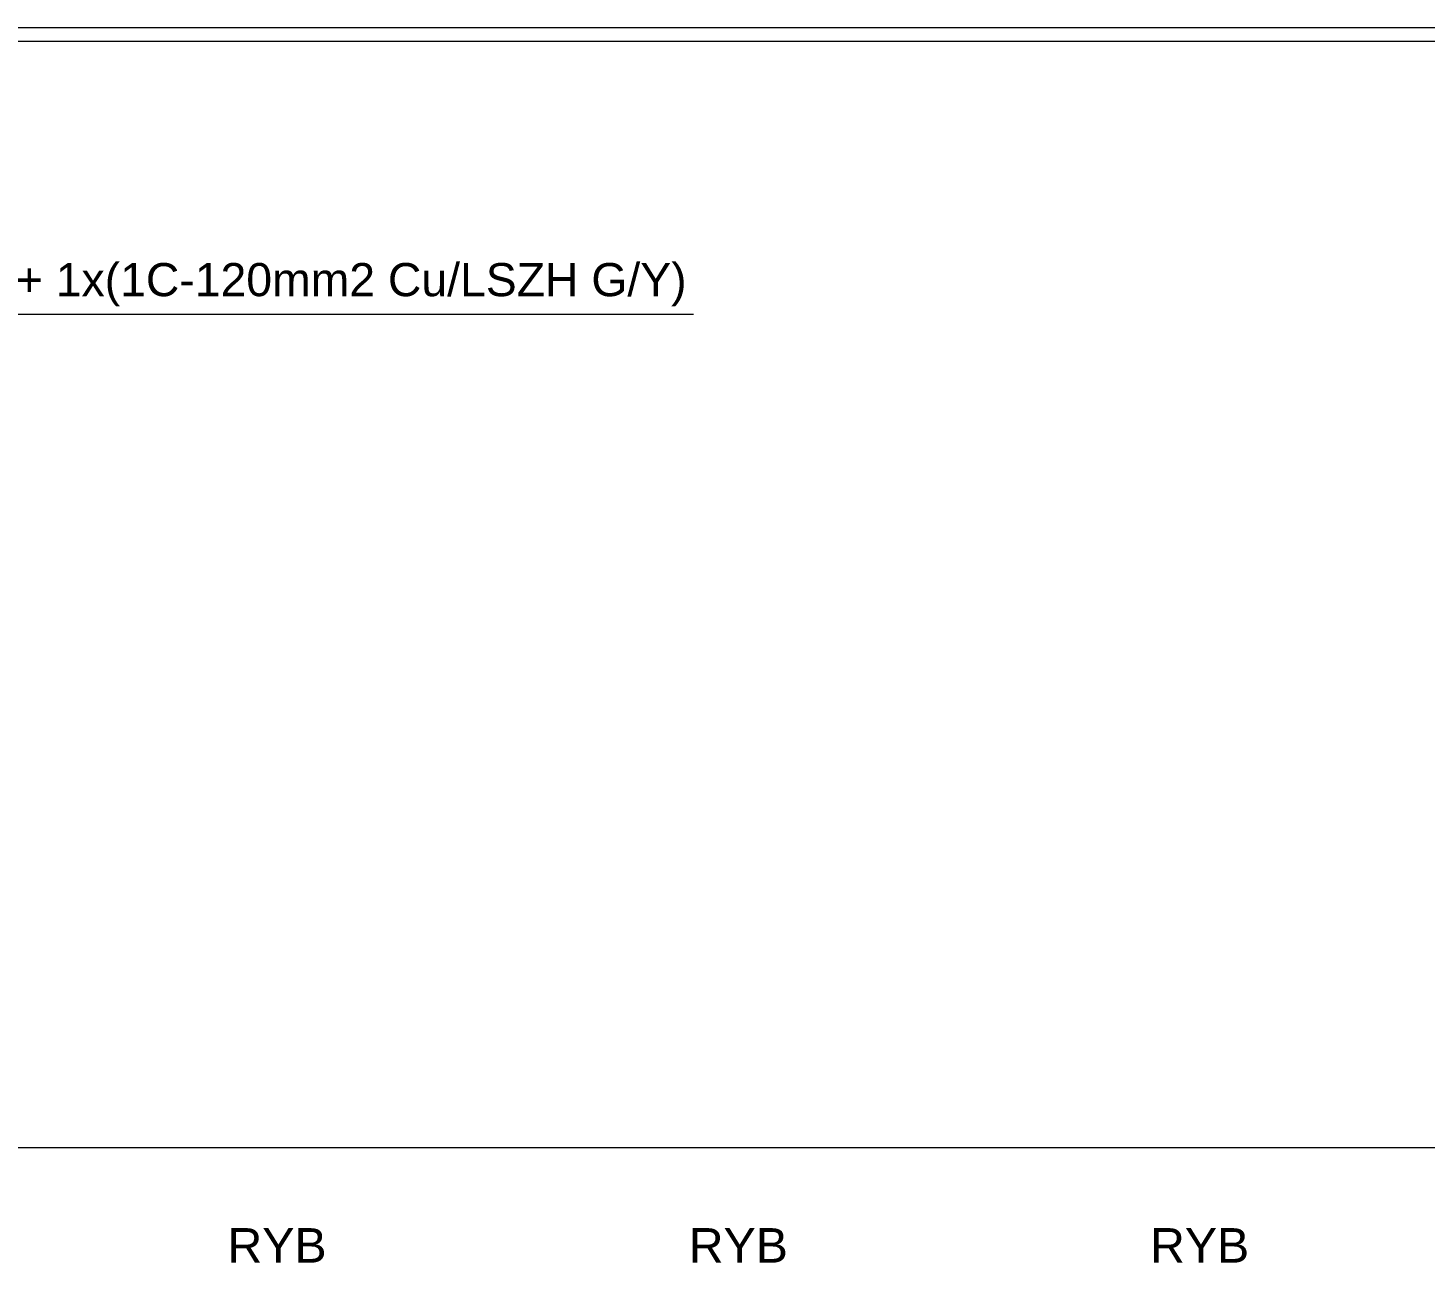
# Model space of a CAD drawing. Header units: millimetres. Extents: x -33055 to 42243, y -56860 to 24450.
# Drawn here: x 428 to 10946, y 15061 to 24450 of the extents above; entities that cross this region are included whole.
import ezdxf
from ezdxf.enums import TextEntityAlignment as Align

# ---------------------------------------------------------------- set-up
doc = ezdxf.new("R2010")
doc.units = ezdxf.units.MM
for name, color, linetype in [('E-FRAME', 7, 'Continuous'), ('E-SLD', 7, 'Continuous'), ('E-TEXT', 7, 'Continuous')]:
    doc.layers.add(name, color=color, linetype=linetype)
doc.styles.add('ARIAL', font='arial.ttf')

msp = doc.modelspace()

# ---------------------------------------------------------------- linework, layer by layer
at = {"layer": 'E-FRAME', "color": 7, "lineweight": 0}
msp.add_line((-32966, 16021), (37813, 16021), dxfattribs=at)
for points in [[(-33055, 24450), (-33055, -56699), (37914, -56699), (37914, 24450), (-33055, 24450)], [(-32966, 24348), (-32966, -56602), (37813, -56602), (37813, 24348), (-32966, 24348)]]:
    msp.add_lwpolyline(points, dxfattribs=at)
at = {"layer": 'E-SLD', "color": 7, "lineweight": 0}
msp.add_line((-7472, 22294), (5438, 22294), dxfattribs=at)

# ---------------------------------------------------------------- texts
at = {"layer": 'E-TEXT', "color": 7, "style": 'ARIAL'}
msp.add_text('2x(1x4C-240mm2 Cu/MGT/XLPE/LSZH (FRC)) + 1x(1C-120mm2 Cu/LSZH G/Y)', height=249.75, dxfattribs=at).set_placement((-7088, 22430))
for p in [(2303, 15154), (5776, 15154), (9249, 15154)]:
    msp.add_text('RYB', height=259.9, dxfattribs=at).set_placement(p, align=Align.CENTER)

doc.saveas('drawing.dxf')
